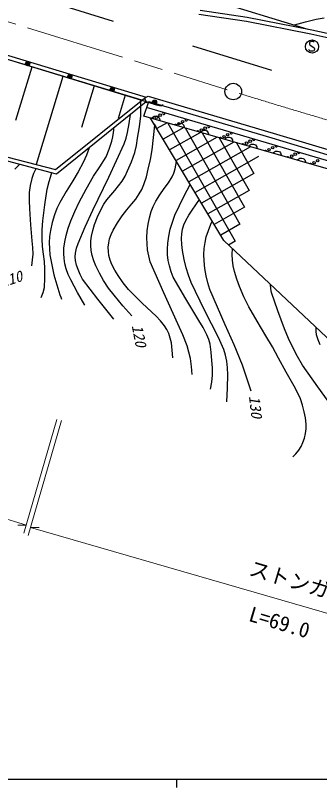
# Model space of a CAD drawing. Units: millimetres, scale not verified. Extents: x 40000 to 680000, y 20000 to 380000.
# Drawn here: x 148558 to 185263, y 204000 to 297232 of the extents above; entities that cross this region are included whole.
import ezdxf
from ezdxf.enums import TextEntityAlignment as Align

# ---------------------------------------------------------------- set-up
doc = ezdxf.new("R2010")
doc.units = ezdxf.units.MM
doc.header["$LTSCALE"] = 1000
doc.linetypes.add('CHAIN', pattern=[18.5, 12, -1.5, 3.5, -1.5])
for name, color, linetype, lineweight in [('M-BGD', 7, 'Continuous', 25), ('M-BMK', 2, 'CHAIN', 13), ('M-BMK-SRVR', 3, 'Continuous', 25), ('M-STR-HTXT', 7, 'Continuous', 13), ('M-STR-STRC', 7, 'Continuous', 25), ('M-TTL-BAND', 7, 'Continuous', 25)]:
    doc.layers.add(name, color=color, linetype=linetype, lineweight=lineweight)
doc.styles.add('ＭＳ ゴシック', font='')
doc.styles.get('ＭＳ ゴシック').set_extended_font_data('MS Gothic')

msp = doc.modelspace()

# ---------------------------------------------------------------- linework, layer by layer
at = {"layer": 'M-BGD'}
for p, q in [((171756, 299322), (183867, 295588)), ((170843, 297857), (176514, 297043)), ((133292, 296730), (164339, 287363)), ((170703, 297372), (176430, 296550)), ((176430, 296550), (184226, 295007)), ((176514, 297043), (184329, 295497)), ((183547, 296457), (184855, 296774)), ((184855, 296774), (185828, 296945)), ((163804, 287002), (133615, 296110)), ((165280, 286533), (134627, 295819)), ((182259, 296084), (183547, 296457)), ((184226, 295007), (196178, 292315)), ((184329, 295497), (196302, 292800)), ((184045, 293905), (184041, 293813)), ((184041, 293813), (184045, 293753)), ((184097, 293993), (184045, 293905)), ((184045, 293753), (184077, 293673)), ((184185, 294053), (184097, 293993)), ((184289, 294081), (184185, 294053)), ((184413, 294081), (184289, 294081)), ((184497, 294065), (184413, 294081)), ((184557, 294037), (184497, 294065)), ((184601, 293989), (184557, 294037)), ((184029, 293033), (183973, 293125)), ((184093, 292973), (184029, 293033)), ((184077, 293673), (184133, 293629)), ((184169, 292937), (184093, 292973)), ((184133, 293629), (184569, 293377)), ((184249, 292925), (184169, 292937)), ((184433, 292925), (184249, 292925)), ((184557, 292961), (184433, 292925)), ((184613, 293033), (184557, 292961)), ((184569, 293377), (184617, 293305)), ((184641, 293109), (184613, 293033)), ((184617, 293305), (184649, 293205)), ((184649, 293205), (184641, 293109)), ((150526, 290996), (148571, 284532)), ((154284, 289860), (151067, 279224)), ((158042, 288723), (156518, 283685)), ((153404, 278610), (164125, 287261)), ((161799, 287587), (160953, 284788)), ((164125, 287261), (164597, 287486)), ((164125, 287261), (164383, 286720)), ((164597, 287486), (179678, 283013)), ((164346, 286797), (153522, 278062)), ((163701, 286074), (163678, 287018)), ((164046, 285085), (164647, 286846)), ((164383, 286720), (164647, 286846)), ((164647, 286846), (179505, 282439)), ((165280, 286533), (165758, 286388)), ((165998, 286316), (165758, 286388)), ((166041, 286307), (165998, 286316)), ((166086, 286305), (166041, 286307)), ((166137, 286313), (166086, 286305)), ((166184, 286332), (166137, 286313)), ((166221, 286355), (166184, 286332)), ((166262, 286395), (166221, 286355)), ((166291, 286440), (166262, 286395)), ((166310, 286483), (166291, 286440)), ((163678, 285128), (163701, 286074)), ((237044, 264675), (164393, 286101)), ((162266, 284177), (162431, 285251)), ((163521, 283764), (163678, 285128)), ((234362, 264801), (164045, 285083)), ((173704, 270060), (164865, 284847)), ((165030, 284799), (165100, 284899)), ((165100, 284899), (165185, 284976)), ((165185, 284976), (165306, 285055)), ((165306, 285055), (165429, 285082)), ((165429, 285082), (165551, 285084)), ((165551, 285084), (165700, 285041)), ((165700, 285041), (165803, 284974)), ((165803, 284974), (165892, 284886)), ((165892, 284886), (165956, 284754)), ((165956, 284754), (165986, 284643)), ((165986, 284643), (165990, 284522)), ((160417, 283367), (160428, 283636)), ((162075, 283105), (162266, 284177)), ((163303, 282405), (163521, 283764)), ((165229, 282498), (165385, 283977)), ((165320, 284105), (165560, 283684)), ((166864, 284270), (165630, 283567)), ((168876, 283690), (166400, 282280)), ((166970, 284240), (175096, 269970)), ((167959, 283954), (168030, 284054)), ((168030, 284054), (168114, 284131)), ((168114, 284131), (168236, 284210)), ((168236, 284210), (168358, 284237)), ((168358, 284237), (168481, 284238)), ((168481, 284238), (168630, 284195)), ((168630, 284195), (168733, 284129)), ((168733, 284129), (168822, 284041)), ((168822, 284041), (168885, 283908)), ((168885, 283908), (168916, 283798)), ((168916, 283798), (168920, 283677)), ((169035, 283644), (175657, 272016)), ((160203, 282067), (160331, 282579)), ((160331, 282579), (160400, 283110)), ((160400, 283110), (160417, 283367)), ((161914, 282403), (162075, 283105)), ((165050, 281023), (165229, 282498)), ((170888, 283110), (167169, 280992)), ((172900, 282529), (167939, 279704)), ((170889, 283109), (170960, 283209)), ((170960, 283209), (171044, 283286)), ((171044, 283286), (171166, 283365)), ((171101, 283048), (176218, 274062)), ((171166, 283365), (171288, 283392)), ((171288, 283392), (171411, 283393)), ((171411, 283393), (171560, 283350)), ((171560, 283350), (171663, 283284)), ((171663, 283284), (171752, 283196)), ((171752, 283196), (171815, 283063)), ((171815, 283063), (171846, 282953)), ((171846, 282953), (171850, 282832)), ((173974, 282441), (174096, 282520)), ((174096, 282520), (174218, 282547)), ((174218, 282547), (174341, 282548)), ((174341, 282548), (174490, 282505)), ((174490, 282505), (174593, 282439)), ((179678, 283013), (189948, 279921)), ((141050, 281857), (153404, 278610)), ((159825, 277703), (161696, 281719)), ((159875, 281103), (160203, 282067)), ((161696, 281719), (161914, 282403)), ((163159, 281526), (163303, 282405)), ((174912, 281949), (168709, 278416)), ((173166, 282452), (176780, 276108)), ((173819, 282264), (173889, 282364)), ((173889, 282364), (173974, 282441)), ((174593, 282439), (174682, 282351)), ((174682, 282351), (174745, 282218)), ((174745, 282218), (174776, 282108)), ((174776, 282108), (174780, 281987)), ((175232, 281857), (177341, 278153)), ((176819, 281518), (176904, 281595)), ((176904, 281595), (177026, 281675)), ((177026, 281675), (177148, 281702)), ((177148, 281702), (177271, 281703)), ((177271, 281703), (177420, 281660)), ((177420, 281660), (177523, 281594)), ((177523, 281594), (177612, 281506)), ((179505, 282439), (189775, 279347)), ((153522, 278062), (140710, 281430)), ((157461, 281241), (157133, 280350)), ((159488, 280157), (159875, 281103)), ((162558, 279560), (162960, 280673)), ((162960, 280673), (163159, 281526)), ((164852, 279834), (165050, 281023)), ((176924, 281369), (169479, 277128)), ((176749, 281419), (176819, 281518)), ((177612, 281506), (177675, 281373)), ((177675, 281373), (177706, 281263)), ((177706, 281263), (177710, 281142)), ((179679, 280574), (179749, 280673)), ((179749, 280673), (179834, 280750)), ((179834, 280750), (179956, 280830)), ((179956, 280830), (180078, 280857)), ((180078, 280857), (180201, 280858)), ((180201, 280858), (180349, 280815)), ((180349, 280815), (180453, 280749)), ((180453, 280749), (180542, 280661)), ((180542, 280661), (180605, 280528)), ((157133, 280350), (156747, 279476)), ((158763, 278971), (159488, 280157)), ((164594, 278656), (164852, 279834)), ((177902, 280199), (170248, 275841)), ((180605, 280528), (180636, 280418)), ((180636, 280418), (180640, 280297)), ((182609, 279729), (182679, 279828)), ((182679, 279828), (182764, 279905)), ((182764, 279905), (182886, 279985)), ((182886, 279985), (183008, 280012)), ((183008, 280012), (183130, 280013)), ((183130, 280013), (183279, 279970)), ((183279, 279970), (183383, 279904)), ((183383, 279904), (183472, 279816)), ((183472, 279816), (183535, 279683)), ((149036, 279241), (148502, 278667)), ((156747, 279476), (156140, 278366)), ((157988, 277821), (158763, 278971)), ((162101, 278471), (162558, 279560)), ((167829, 278698), (167921, 279145)), ((167921, 279145), (167998, 279605)), ((183535, 279683), (183565, 279573)), ((183565, 279573), (183570, 279452)), ((150741, 278153), (150533, 277562)), ((151006, 278723), (150741, 278153)), ((152617, 277189), (152903, 278122)), ((152903, 278122), (152919, 278169)), ((152919, 278169), (152934, 278217)), ((156140, 278366), (155475, 277275)), ((161440, 277233), (161795, 277833)), ((161795, 277833), (162101, 278471)), ((164361, 277727), (164594, 278656)), ((167493, 277726), (167688, 278196)), ((167688, 278196), (167829, 278698)), ((177341, 278153), (171018, 274553)), ((150533, 277562), (150340, 276715)), ((152391, 276251), (152617, 277189)), ((155475, 277275), (154673, 275980)), ((157095, 276264), (157988, 277821)), ((157904, 273720), (159825, 277703)), ((160535, 276075), (161440, 277233)), ((164074, 276827), (164361, 277727)), ((166514, 276342), (167029, 277017)), ((167029, 277017), (167493, 277726)), ((150340, 276715), (150207, 275859)), ((152100, 274346), (152391, 276251)), ((154673, 275980), (153917, 274643)), ((156260, 274687), (157095, 276264)), ((159591, 274966), (160535, 276075)), ((163507, 275676), (163815, 276234)), ((163815, 276234), (164074, 276827)), ((165975, 275577), (166514, 276342)), ((168930, 275450), (169293, 276139)), ((169293, 276139), (169660, 276826)), ((176780, 276108), (171788, 273265)), ((150207, 275859), (150201, 274883)), ((162607, 274494), (163079, 275063)), ((163079, 275063), (163507, 275676)), ((165492, 274787), (165975, 275577)), ((168342, 274293), (168930, 275450)), ((150201, 274883), (150254, 273894)), ((151869, 272431), (152100, 274346)), ((153917, 274643), (153561, 273906)), ((155720, 273559), (156260, 274687)), ((158901, 273850), (159221, 274425)), ((159221, 274425), (159591, 274966)), ((162001, 273777), (162607, 274494)), ((164951, 273559), (165192, 274180)), ((165192, 274180), (165492, 274787)), ((167813, 273120), (168342, 274293)), ((169902, 273737), (170329, 274360)), ((170329, 274360), (170753, 274996)), ((150254, 273894), (150369, 271962)), ((153561, 273906), (153261, 273145)), ((155239, 272416), (155720, 273559)), ((156982, 271721), (157904, 273720)), ((158479, 272924), (158901, 273850)), ((161445, 273027), (162001, 273777)), ((164733, 272802), (164951, 273559)), ((169478, 273110), (169902, 273737)), ((176218, 274062), (172558, 271977)), ((151796, 271344), (151869, 272431)), ((153261, 273145), (152997, 272213)), ((154933, 271549), (155239, 272416)), ((158112, 271973), (158479, 272924)), ((160870, 272184), (161445, 273027)), ((164576, 272038), (164733, 272802)), ((167251, 271439), (167503, 272290)), ((167503, 272290), (167813, 273120)), ((168895, 271955), (169111, 272460)), ((169111, 272460), (169478, 273110)), ((172228, 272215), (172307, 272397)), ((150369, 271962), (150545, 270020)), ((151784, 270265), (151796, 271344)), ((152997, 272213), (152791, 271266)), ((154685, 270664), (154933, 271549)), ((156118, 269705), (156982, 271721)), ((157898, 271283), (158112, 271973)), ((160105, 270794), (160347, 271309)), ((160347, 271309), (160870, 272184)), ((164469, 271215), (164576, 272038)), ((167067, 270581), (167251, 271439)), ((168642, 270871), (168737, 271431)), ((168737, 271431), (168895, 271955)), ((171844, 271277), (172149, 272032)), ((172149, 272032), (172228, 272215)), ((175657, 272016), (173328, 270689)), ((152685, 270554), (152639, 269828)), ((152791, 271266), (152685, 270554)), ((154517, 269892), (154685, 270664)), ((157673, 270008), (157743, 270582)), ((157743, 270582), (157898, 271283)), ((159922, 270264), (160105, 270794)), ((164422, 270398), (164469, 271215)), ((164437, 269651), (164422, 270398)), ((166945, 269720), (167067, 270581)), ((168606, 270302), (168642, 270871)), ((171437, 269803), (171595, 270497)), ((171595, 270497), (171844, 271277)), ((150545, 270020), (150624, 269224)), ((151842, 269329), (151784, 270265)), ((152639, 269828), (152652, 269070)), ((154410, 269121), (154517, 269892)), ((155937, 269120), (156118, 269705)), ((157664, 269438), (157673, 270008)), ((159760, 269238), (159811, 269756)), ((159811, 269756), (159922, 270264)), ((164512, 268913), (164437, 269651)), ((166898, 269023), (166945, 269720)), ((168632, 269562), (168606, 270302)), ((168717, 268829), (168632, 269562)), ((171339, 269100), (171437, 269803)), ((189062, 255553), (173704, 270060)), ((175096, 269970), (174287, 269510)), ((150624, 269224), (150643, 268419)), ((151961, 268397), (151842, 269329)), ((152652, 269070), (152724, 268316)), ((154386, 268504), (154410, 269121)), ((155780, 268080), (155816, 268528)), ((155816, 268528), (155937, 269120)), ((157716, 268829), (157664, 269438)), ((157826, 268239), (157716, 268829)), ((159773, 268738), (159760, 269238)), ((159847, 268244), (159773, 268738)), ((164641, 268194), (164512, 268913)), ((166912, 268335), (166898, 269023)), ((168912, 267781), (168717, 268829)), ((171303, 268351), (171339, 269100)), ((174723, 268378), (174749, 269073)), ((150586, 267717), (150489, 267015)), ((150643, 268419), (150586, 267717)), ((152073, 267524), (151961, 268397)), ((152724, 268316), (152930, 267117)), ((154422, 267889), (154386, 268504)), ((154520, 267258), (154422, 267889)), ((155806, 267644), (155780, 268080)), ((155928, 267088), (155806, 267644)), ((158019, 267599), (157826, 268239)), ((158265, 266990), (158019, 267599)), ((159994, 267693), (159847, 268244)), ((160195, 267170), (159994, 267693)), ((164828, 267491), (164641, 268194)), ((166995, 267652), (166912, 268335)), ((167136, 266987), (166995, 267652)), ((169166, 266745), (168912, 267781)), ((171327, 267600), (171303, 268351)), ((171422, 266691), (171327, 267600)), ((174745, 267693), (174723, 268378)), ((174839, 266989), (174745, 267693)), ((152123, 266660), (152073, 267524)), ((152114, 265513), (152123, 266660)), ((152930, 267117), (153195, 265930)), ((154677, 266638), (154520, 267258)), ((156109, 266544), (155928, 267088)), ((158711, 266096), (158265, 266990)), ((160544, 266487), (160195, 267170)), ((166472, 263725), (164828, 267491)), ((167345, 266289), (167136, 266987)), ((169436, 265861), (169166, 266745)), ((171577, 265792), (171422, 266691)), ((174994, 266294), (174839, 266989)), ((153195, 265930), (153535, 264701)), ((154928, 265953), (154677, 266638)), ((155231, 265300), (154928, 265953)), ((156356, 265942), (156109, 266544)), ((156652, 265378), (156356, 265942)), ((159206, 265239), (158711, 266096)), ((160945, 265833), (160544, 266487)), ((161546, 264959), (160945, 265833)), ((167611, 265615), (167345, 266289)), ((169765, 264992), (169436, 265861)), ((171779, 264947), (171577, 265792)), ((175274, 265376), (174994, 266294)), ((152045, 264379), (152114, 265513)), ((156065, 263767), (155231, 265300)), ((158519, 262953), (156652, 265378)), ((159807, 264320), (159206, 265239)), ((162193, 264126), (161546, 264959)), ((169128, 262994), (167611, 265615)), ((171384, 261646), (169765, 264992)), ((172036, 264129), (171779, 264947)), ((175606, 264490), (175274, 265376)), ((151888, 263772), (152045, 264379)), ((153535, 264701), (153934, 263488)), ((160458, 263436), (159807, 264320)), ((163840, 262509), (162193, 264126)), ((172935, 261992), (172036, 264129)), ((176140, 263262), (175606, 264490)), ((179390, 264238), (179345, 264731)), ((179463, 263759), (179390, 264238)), ((151670, 263176), (151888, 263772)), ((153934, 263488), (154021, 263233)), ((154021, 263233), (154109, 262978)), ((156949, 262267), (156065, 263767)), ((160431, 260570), (158519, 262953)), ((161509, 262166), (160458, 263436)), ((168171, 259986), (166472, 263725)), ((170699, 260402), (169128, 262994)), ((176728, 262061), (176140, 263262)), ((180218, 261553), (179463, 263759)), ((162601, 260941), (161509, 262166)), ((165536, 260931), (163840, 262509)), ((173886, 259887), (172935, 261992)), ((177727, 260296), (176728, 262061)), ((173049, 258343), (171384, 261646)), ((181028, 259370), (180218, 261553)), ((166057, 260370), (165536, 260931)), ((166532, 259769), (166057, 260370)), ((171212, 259542), (170699, 260402)), ((178778, 258562), (177727, 260296)), ((166827, 259305), (166532, 259769)), ((167064, 258822), (166827, 259305)), ((168748, 258669), (168171, 259986)), ((171669, 258658), (171212, 259542)), ((174948, 257442), (173886, 259887)), ((181499, 258238), (181028, 259370)), ((184848, 259095), (184848, 259533)), ((167252, 258274), (167064, 258822)), ((167379, 257716), (167252, 258274)), ((169266, 257339), (168748, 258669)), ((171889, 258111), (171669, 258658)), ((173406, 257631), (173049, 258343)), ((179576, 257216), (178778, 258562)), ((184898, 258664), (184848, 259095)), ((185086, 258046), (184898, 258664)), ((167494, 256802), (167379, 257716)), ((169500, 256577), (169266, 257339)), ((172048, 257558), (171889, 258111)), ((172191, 256565), (172048, 257558)), ((173704, 256904), (173406, 257631)), ((175951, 254985), (174948, 257442)), ((182026, 257127), (181499, 258238)), ((185332, 257446), (185086, 258046)), ((167549, 255895), (167494, 256802)), ((169674, 255800), (169500, 256577)), ((172274, 255565), (172191, 256565)), ((173909, 256205), (173704, 256904)), ((180317, 255847), (179576, 257216)), ((182598, 256049), (182026, 257127)), ((169805, 254833), (169674, 255800)), ((172336, 254677), (172274, 255565)), ((174054, 255493), (173909, 256205)), ((174155, 254674), (174054, 255493)), ((181242, 254150), (180317, 255847)), ((183222, 255001), (182598, 256049)), ((169874, 253867), (169805, 254833)), ((172338, 253804), (172336, 254677)), ((174194, 253856), (174155, 254674)), ((176504, 253435), (175951, 254985)), ((185055, 252375), (183222, 255001)), ((172243, 252956), (172338, 253804)), ((174159, 252218), (174194, 253856)), ((182217, 252487), (181242, 254150)), ((172087, 252111), (172243, 252956)), ((177000, 251866), (176504, 253435)), ((174064, 250595), (174159, 252218)), ((182620, 251718), (182217, 252487)), ((186936, 249785), (185055, 252375)), ((182968, 250926), (182620, 251718)), ((183216, 250162), (182968, 250926)), ((183404, 249386), (183216, 250162)), ((183556, 248630), (183404, 249386)), ((183647, 247876), (183556, 248630)), ((183583, 246770), (183645, 247317)), ((183645, 247317), (183647, 247876)), ((183249, 245651), (183444, 246199)), ((183444, 246199), (183583, 246770)), ((183037, 245173), (183249, 245651)), ((182026, 243941), (182420, 244310)), ((182420, 244310), (182773, 244725)), ((182773, 244725), (183037, 245173))]:
    msp.add_line(p, q, dxfattribs=at)
for centre, radius in [((184353, 293473), 796), ((150026, 291414), 249), ((150026, 291414), 220), ((150026, 291414), 191), ((150026, 291414), 161), ((150026, 291414), 132), ((150026, 291414), 97.5), ((150026, 291414), 67.5), ((150026, 291414), 38.7), ((150026, 291414), 7.5), ((155135, 289866), 249), ((155135, 289866), 220), ((155135, 289866), 191), ((155135, 289866), 161), ((155135, 289866), 132), ((155135, 289866), 97.5), ((155135, 289866), 67.5), ((155135, 289866), 38.7), ((155135, 289866), 7.5), ((160243, 288319), 249), ((160243, 288319), 220), ((160243, 288319), 191), ((160243, 288319), 161), ((160243, 288319), 132), ((160243, 288319), 97.5), ((160243, 288319), 67.5), ((160243, 288319), 38.7), ((160243, 288319), 7.5), ((165352, 286771), 249), ((165352, 286771), 220), ((165352, 286771), 191), ((165352, 286771), 161), ((165352, 286771), 132), ((165352, 286771), 97.5), ((165352, 286771), 67.5), ((165352, 286771), 38.7), ((165352, 286771), 7.5), ((166020, 285186), 150), ((165583, 284945), 150), ((168738, 284403), 150), ((168300, 284161), 150), ((171018, 283377), 150), ((171456, 283619), 150), ((173736, 282593), 150), ((174173, 282835), 150), ((176453, 281809), 150), ((176891, 282051), 150), ((179171, 281025), 150), ((179609, 281267), 150), ((182326, 280483), 150), ((181888, 280241), 150), ((185044, 279699), 150), ((184606, 279457), 150)]:
    msp.add_circle(centre, radius, dxfattribs=at)
for centre, start, end in [((166458, 285428), 139.30713, 7.82898), ((165145, 284703), 7.76932, 140.05057), ((169176, 284644), 146.20825, 0.92786), ((167863, 283919), 7.7691, 140.05078), ((171893, 283860), 152.85739, 354.27869), ((170580, 283135), 7.76886, 140.05103), ((173298, 282351), 7.76865, 140.05124), ((174611, 283077), 159.36292, 347.77316), ((176016, 281567), 7.76843, 140.05148), ((177329, 282293), 165.8143, 341.32181), ((178733, 280784), 7.76819, 140.0517), ((180046, 281509), 172.29443, 334.84164), ((182764, 280725), 178.88974, 328.24637), ((181451, 280000), 7.76797, 140.05194), ((184168, 279216), 7.76773, 140.05215)]:
    msp.add_arc(centre, 150, start, end, dxfattribs=at)
at = {"layer": 'M-BMK'}
msp.add_line((79342, 317637), (174128, 288265), dxfattribs=at)
msp.add_arc((403572, 1023507), 770209, 252.78021, 260.08868, dxfattribs=at)
at = {"layer": 'M-BMK-SRVR'}
msp.add_circle((174845, 288043), 1000, dxfattribs=at)
at = {"layer": 'M-STR-HTXT'}
for p, q in [((149588, 234730), (153558, 248427)), ((154110, 248338), (150085, 234453)), ((119225, 244972), (149878, 235687)), ((149878, 235687), (148837, 235702)), ((150363, 235414), (151404, 235411)), ((150363, 235414), (218024, 215801))]:
    msp.add_line(p, q, dxfattribs=at)
at = {"layer": 'M-STR-STRC'}
for p, q in [((150816, 299518), (160362, 296547)), ((169909, 293575), (179455, 290604))]:
    msp.add_line(p, q, dxfattribs=at)
at = {"layer": 'M-TTL-BAND'}
for p, q in [((40000, 205000), (579000, 205000)), ((168000, 205000), (168000, 204000))]:
    msp.add_line(p, q, dxfattribs=at)

# ---------------------------------------------------------------- texts
at = {"layer": 'M-BGD', "style": 'ＭＳ ゴシック', "oblique": 15}
for s, rotation, p in [('110', 18.3, (147102, 263980)), ('120', 281, (162199, 259682)), ('130', 276.4, (176344, 251202))]:
    msp.add_text(s, height=1320, rotation=rotation, dxfattribs=at).set_placement(p, align=Align.BOTTOM_LEFT)
at = {"layer": 'M-STR-HTXT', "style": 'ＭＳ ゴシック'}
for s, p in [('ストンガ－ド', (176442, 229157)), ('L=69.0', (176434, 223618))]:
    msp.add_text(s, height=1833, rotation=343.4, dxfattribs=at).set_placement(p, align=Align.BOTTOM_LEFT)

doc.saveas('drawing.dxf')
